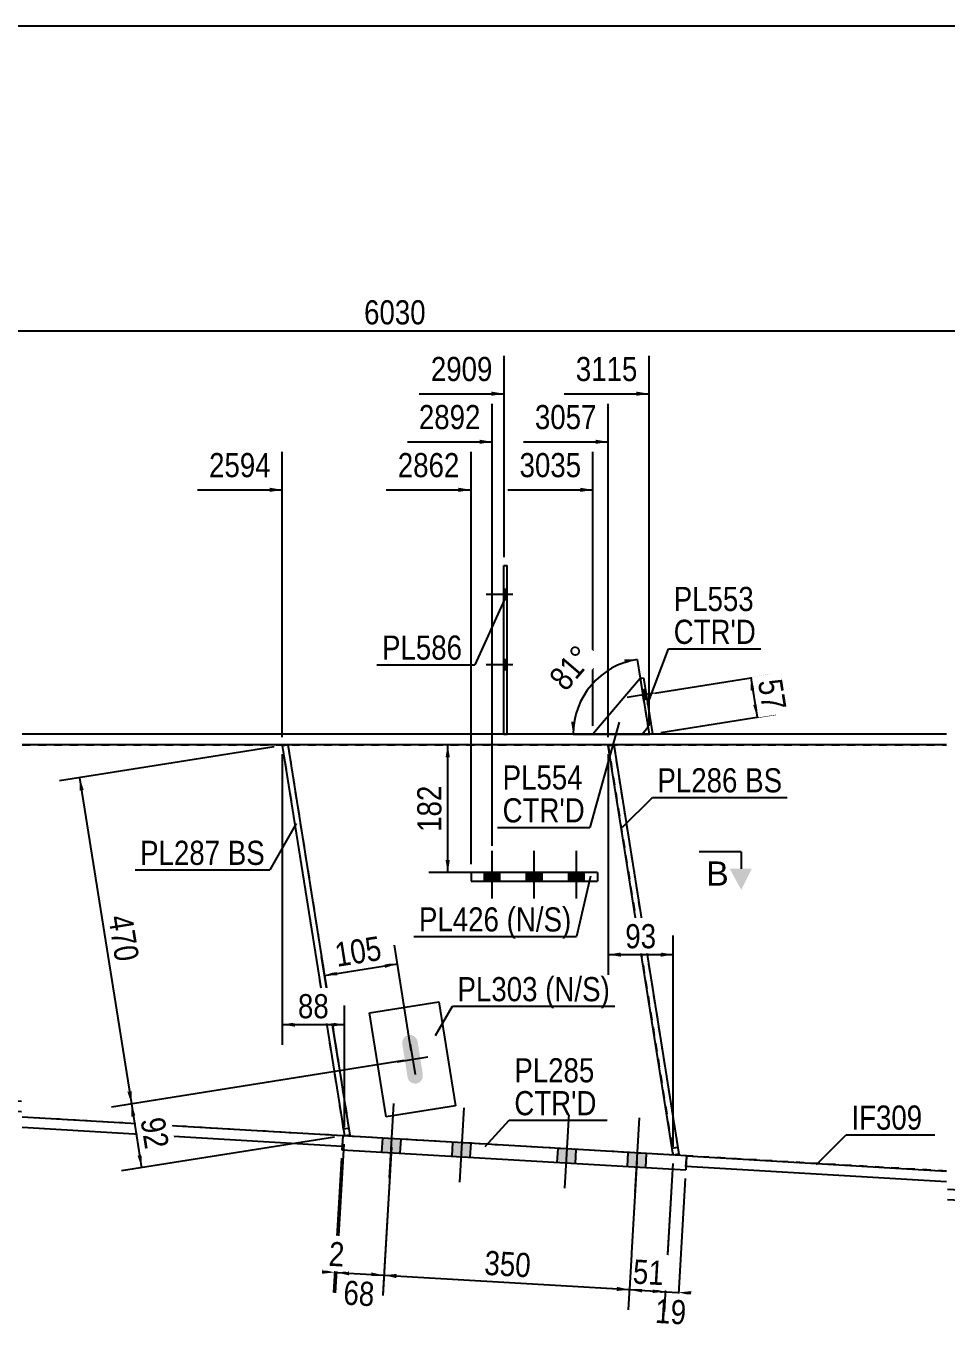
# Model space of a CAD drawing. Header units: millimetres. Extents: x -278 to 134, y -136 to 151.
# Drawn here: x -117.1 to -7.9, y -3.4 to 151.2 of the extents above; entities that cross this region are included whole.
import ezdxf

# ---------------------------------------------------------------- set-up
doc = ezdxf.new("R2010")
doc.units = ezdxf.units.MM
doc.linetypes.add('DXK_LINE_DOT1', pattern=[1.8814, 0.9407, -0.9407])
doc.styles.add('Arial', font='ARIAL.TTF', dxfattribs={"height": 0.2})
doc.styles.add('Arial Narrow', font='ARIALN.TTF', dxfattribs={"height": 0.2})

# ---------------------------------------------------------------- blocks, each defined once
blk = doc.blocks.new('Unknown-622305360-1210')
at = {"color": 5, "linetype": 'Continuous'}
blk.add_line((134.03, 151.21), (-275.97, 151.21), dxfattribs=at)
blk = doc.blocks.new('Part-622305360-1939 - 1434')
at = {"color": 2, "linetype": 'Continuous'}
for p, q in [((-49.32, 50.81), (-64.32, 50.81)), ((-64.32, 50.81), (-64.32, 49.81)), ((-64.32, 49.81), (-49.32, 49.81)), ((-49.32, 50.81), (-49.32, 49.81))]:
    blk.add_line(p, q, dxfattribs=at)
blk = doc.blocks.new('Part-622305360-1552 - 1434')
at = {"color": 2, "linetype": 'Continuous'}
for p, q in [((-86.05, 65.98), (-86.71, 65.87)), ((-86.71, 65.87), (-79.35, 19.59)), ((-86.05, 65.98), (-78.69, 19.69)), ((-79.35, 19.59), (-78.69, 19.69))]:
    blk.add_line(p, q, dxfattribs=at)
at = {"color": 7, "linetype": 'DXK_LINE_DOT1'}
blk.add_line((-79.48, 20.41), (-78.82, 20.52), dxfattribs=at)
blk = doc.blocks.new('Part-622305360-1569 - 1434')
at = {"color": 7, "linetype": 'DXK_LINE_DOT1'}
for p, q in [((-117.54, 65.98), (-7.94, 65.98)), ((-7.94, 15.42), (-117.54, 21.82))]:
    blk.add_line(p, q, dxfattribs=at)
blk = doc.blocks.new('Part-622305360-1591 - 1434')
at = {"color": 7, "linetype": 'DXK_LINE_DOT1'}
blk.add_line((-38.85, 15.97), (-38.77, 17.22), dxfattribs=at)
at = {"color": 2, "linetype": 'Continuous'}
for p, q in [((-38.77, 17.22), (-7.94, 15.42)), ((-7.94, 14.16), (-38.85, 15.97)), ((-7.84, 13.27), (55.78, 9.56)), ((55.78, 8.3), (-7.84, 12.02)), ((55.88, 6.23), (102.87, 3.48)), ((102.8, 2.23), (55.88, 4.97)), ((102.87, 3.48), (102.8, 2.23))]:
    blk.add_line(p, q, dxfattribs=at)
blk = doc.blocks.new('Part-622305360-1613 - 1434')
at = {"color": 2, "linetype": 'Continuous'}
for p, q in [((-249.33, 32.63), (-249.41, 31.38)), ((-181.7, 28.68), (-249.33, 32.63)), ((-181.7, 27.43), (-249.41, 31.38)), ((-117.64, 23.68), (-181.6, 27.42)), ((-117.64, 22.43), (-181.6, 26.16)), ((-79.54, 19.6), (-117.54, 21.82)), ((-79.61, 18.35), (-117.54, 20.57)), ((-79.54, 19.6), (-79.61, 18.35))]:
    blk.add_line(p, q, dxfattribs=at)
blk = doc.blocks.new('Part-622305360-1635 - 1434')
at = {"color": 2, "linetype": 'Continuous'}
for p, q in [((-79.54, 19.6), (-79.64, 17.94)), ((-38.77, 17.22), (-79.54, 19.6)), ((-79.64, 17.94), (-38.87, 15.55)), ((-38.77, 17.22), (-38.87, 15.55))]:
    blk.add_line(p, q, dxfattribs=at)
blk = doc.blocks.new('Part-622305360-1657 - 1434')
at = {"color": 2, "linetype": 'Continuous'}
for p, q in [((-7.94, 67.23), (-117.54, 67.23)), ((-7.94, 65.98), (-117.54, 65.98))]:
    blk.add_line(p, q, dxfattribs=at)
blk = doc.blocks.new('Part-622305360-1679 - 1434')
at = {"color": 2, "linetype": 'Continuous'}
for p, q in [((-48.06, 65.87), (-47.4, 65.98)), ((-40.34, 17.31), (-48.06, 65.87)), ((-47.4, 65.98), (-39.68, 17.41)), ((-39.68, 17.41), (-40.34, 17.31))]:
    blk.add_line(p, q, dxfattribs=at)
at = {"color": 7, "linetype": 'DXK_LINE_DOT1'}
blk.add_line((-40.47, 18.13), (-39.81, 18.24), dxfattribs=at)
blk = doc.blocks.new('Part-622305360-1701 - 1434')
at = {"color": 7, "linetype": 'DXK_LINE_DOT1'}
for p, q in [((-86.71, 65.87), (-86.05, 65.98)), ((-86.71, 65.87), (-79.35, 19.59)), ((-86.05, 65.98), (-78.69, 19.69)), ((-78.69, 19.69), (-79.35, 19.59))]:
    blk.add_line(p, q, dxfattribs=at)
blk = doc.blocks.new('Part-622305360-1872 - 1434')
at = {"color": 7, "linetype": 'DXK_LINE_DOT1'}
for p, q in [((-48.06, 65.87), (-47.4, 65.98)), ((-48.06, 65.87), (-40.34, 17.31)), ((-47.4, 65.98), (-39.68, 17.41)), ((-39.68, 17.41), (-40.34, 17.31))]:
    blk.add_line(p, q, dxfattribs=at)
blk = doc.blocks.new('Bolt-622305360-1922 - 1434')
at = {"linetype": 'Continuous'}
for points in [[(-62.73, 49.81), (-60.9, 49.81), (-60.9, 50.81), (-62.73, 50.81)], [(-57.73, 49.81), (-55.9, 49.81), (-55.9, 50.81), (-57.73, 50.81)], [(-52.73, 49.81), (-50.9, 49.81), (-50.9, 50.81), (-52.73, 50.81)]]:
    blk.add_hatch(color=3, dxfattribs=at).paths.add_polyline_path(points)
at = {"color": 3, "linetype": 'Continuous'}
for p, q in [((-61.82, 47.73), (-61.82, 53.4)), ((-56.82, 47.73), (-56.82, 53.4)), ((-51.82, 47.73), (-51.82, 53.4)), ((-62.73, 49.81), (-62.73, 50.81)), ((-60.9, 49.81), (-60.9, 50.81)), ((-57.73, 49.81), (-57.73, 50.81)), ((-55.9, 49.81), (-55.9, 50.81)), ((-52.73, 49.81), (-52.73, 50.81)), ((-50.9, 49.81), (-50.9, 50.81))]:
    blk.add_line(p, q, dxfattribs=at)
blk = doc.blocks.new('Bolt-622305360-1923 - 1434')
at = {"linetype": 'Continuous'}
blk.add_hatch(color=3, dxfattribs=at).paths.add_polyline_path([(-71.49, 25.96), (-71.16, 25.81), (-70.8, 25.79), (-70.47, 25.92), (-70.21, 26.16), (-70.06, 26.48), (-70.04, 26.84), (-70.67, 30.79), (-70.79, 31.13), (-71.04, 31.39), (-71.36, 31.54), (-71.72, 31.55), (-72.06, 31.43), (-72.32, 31.19), (-72.47, 30.86), (-72.48, 30.5), (-71.85, 26.55), (-71.73, 26.22)])
at = {"color": 3, "linetype": 'Continuous'}
for p, q in [((-71.55, 30.48), (-70.97, 26.86)), ((-73.07, 28.38), (-69.45, 28.96))]:
    blk.add_line(p, q, dxfattribs=at)
blk = doc.blocks.new('Bolt-622305360-18879 - 1434')
at = {"linetype": 'Continuous'}
for points in [[(-60.03, 83.21), (-60.03, 84.38), (-60.45, 84.38), (-60.45, 83.21)], [(-60.03, 83.21), (-60.03, 84.38), (-60.45, 84.38), (-60.45, 83.21)], [(-60.03, 74.88), (-60.03, 76.04), (-60.45, 76.04), (-60.45, 74.88)], [(-60.03, 74.88), (-60.03, 76.04), (-60.45, 76.04), (-60.45, 74.88)]]:
    blk.add_hatch(color=3, dxfattribs=at).paths.add_polyline_path(points)
at = {"color": 3, "linetype": 'Continuous'}
for p, q in [((-59.36, 83.79), (-62.53, 83.79)), ((-59.36, 83.79), (-62.53, 83.79)), ((-60.03, 84.38), (-60.45, 84.38)), ((-60.03, 84.38), (-60.45, 84.38)), ((-60.03, 83.21), (-60.45, 83.21)), ((-60.03, 83.21), (-60.45, 83.21)), ((-60.03, 76.04), (-60.45, 76.04)), ((-60.03, 76.04), (-60.45, 76.04)), ((-59.36, 75.46), (-62.53, 75.46)), ((-59.36, 75.46), (-62.53, 75.46)), ((-60.03, 74.88), (-60.45, 74.88)), ((-60.03, 74.88), (-60.45, 74.88))]:
    blk.add_line(p, q, dxfattribs=at)
blk = doc.blocks.new('Bolt-622305360-1928 - 1434')
at = {"linetype": 'Continuous'}
for points in [[(-72.63, 19.2), (-74.8, 19.32), (-74.89, 17.66), (-72.73, 17.53)], [(-72.63, 19.2), (-74.8, 19.32), (-74.89, 17.66), (-72.73, 17.53)], [(-64.31, 18.71), (-66.48, 18.84), (-66.57, 17.17), (-64.41, 17.05)], [(-64.31, 18.71), (-66.48, 18.84), (-66.57, 17.17), (-64.41, 17.05)], [(-51.84, 17.98), (-54, 18.11), (-54.1, 16.44), (-51.93, 16.32)], [(-51.84, 17.98), (-54, 18.11), (-54.1, 16.44), (-51.93, 16.32)], [(-43.52, 17.49), (-45.68, 17.62), (-45.78, 15.96), (-43.61, 15.83)], [(-43.52, 17.49), (-45.68, 17.62), (-45.78, 15.96), (-43.61, 15.83)]]:
    blk.add_hatch(color=3, dxfattribs=at).paths.add_polyline_path(points)
at = {"color": 3, "linetype": 'Continuous'}
for p, q in [((-73.99, 14.61), (-73.47, 23.42)), ((-73.99, 14.61), (-73.47, 23.42)), ((-65.67, 14.12), (-65.15, 22.93)), ((-65.67, 14.12), (-65.15, 22.93)), ((-53.19, 13.39), (-52.67, 22.2)), ((-53.19, 13.39), (-52.67, 22.2)), ((-44.87, 12.91), (-44.35, 21.72)), ((-44.87, 12.91), (-44.35, 21.72)), ((-74.89, 17.66), (-74.8, 19.32)), ((-74.89, 17.66), (-74.8, 19.32)), ((-72.73, 17.53), (-72.63, 19.2)), ((-72.73, 17.53), (-72.63, 19.2)), ((-66.57, 17.17), (-66.48, 18.84)), ((-66.57, 17.17), (-66.48, 18.84)), ((-64.41, 17.05), (-64.31, 18.71)), ((-64.41, 17.05), (-64.31, 18.71)), ((-54.1, 16.44), (-54, 18.11)), ((-54.1, 16.44), (-54, 18.11)), ((-51.93, 16.32), (-51.84, 17.98)), ((-51.93, 16.32), (-51.84, 17.98)), ((-45.78, 15.96), (-45.68, 17.62)), ((-45.78, 15.96), (-45.68, 17.62)), ((-43.61, 15.83), (-43.52, 17.49)), ((-43.61, 15.83), (-43.52, 17.49))]:
    blk.add_line(p, q, dxfattribs=at)
blk = doc.blocks.new('Part-622305360-16728 - 1434')
at = {"color": 2, "linetype": 'Continuous'}
for p, q in [((-44.27, 73.84), (-43.86, 73.91)), ((-44.27, 73.84), (-43.22, 67.23)), ((-43.86, 73.91), (-42.8, 67.28)), ((-42.8, 67.28), (-43.13, 67.23))]:
    blk.add_line(p, q, dxfattribs=at)
at = {"color": 7, "linetype": 'DXK_LINE_DOT1'}
for p, q in [((-43.22, 67.23), (-43.21, 67.22)), ((-43.21, 67.22), (-43.13, 67.23))]:
    blk.add_line(p, q, dxfattribs=at)
blk = doc.blocks.new('Part-622305360-16460 - 1434')
at = {"color": 2, "linetype": 'Continuous'}
for p, q in [((-76.36, 34.19), (-68.13, 35.5)), ((-74.39, 21.85), (-76.36, 34.19)), ((-68.13, 35.5), (-66.16, 23.15)), ((-66.16, 23.15), (-74.39, 21.85))]:
    blk.add_line(p, q, dxfattribs=at)
blk = doc.blocks.new('Part-622305360-16729 - 1434')
at = {"color": 2, "linetype": 'Continuous'}
for p, q in [((-44.27, 73.84), (-49.88, 67.23)), ((-44.05, 67.23), (-43.35, 68.05))]:
    blk.add_line(p, q, dxfattribs=at)
at = {"color": 7, "linetype": 'DXK_LINE_DOT1'}
for p, q in [((-44.27, 73.84), (-43.35, 68.05)), ((-49.88, 67.23), (-44.05, 67.23))]:
    blk.add_line(p, q, dxfattribs=at)
blk = doc.blocks.new('Bolt-622305360-16730 - 1434')
at = {"linetype": 'Continuous'}
blk.add_hatch(color=3, dxfattribs=at).paths.add_polyline_path([(-44.05, 72.46), (-43.86, 71.31), (-43.45, 71.38), (-43.64, 72.53)])
blk.add_hatch(color=3, dxfattribs=at).paths.add_polyline_path([(-44.05, 72.46), (-43.86, 71.31), (-43.45, 71.38), (-43.64, 72.53)])
at = {"color": 3, "linetype": 'Continuous'}
for p, q in [((-42.68, 72.09), (-45.81, 71.59)), ((-42.68, 72.09), (-45.81, 71.59)), ((-43.64, 72.53), (-44.05, 72.46)), ((-43.64, 72.53), (-44.05, 72.46)), ((-43.45, 71.38), (-43.86, 71.31)), ((-43.45, 71.38), (-43.86, 71.31))]:
    blk.add_line(p, q, dxfattribs=at)
blk = doc.blocks.new('Part-622305360-18876 - 1434')
at = {"color": 2, "linetype": 'Continuous'}
for p, q in [((-60.45, 67.23), (-60.45, 87.23)), ((-60.45, 87.23), (-60.03, 87.23)), ((-60.03, 67.23), (-60.03, 87.23))]:
    blk.add_line(p, q, dxfattribs=at)
at = {"color": 7, "linetype": 'DXK_LINE_DOT1'}
blk.add_line((-60.45, 67.23), (-60.03, 67.23), dxfattribs=at)
blk = doc.blocks.new('StraightDimension-622305360-20096 - 1434')
at = {"linetype": 'Continuous'}
blk.add_hatch(color=7, dxfattribs=at).paths.add_polyline_path([(-88.21, 96.46), (-86.71, 96.21), (-88.21, 95.96)])
at = {"color": 7, "linetype": 'Continuous'}
for p, q in [((-86.71, 66.87), (-86.71, 100.71)), ((-96.77, 96.21), (-86.71, 96.21))]:
    blk.add_line(p, q, dxfattribs=at)
at = {"color": 0}
blk.add_wipeout([(-87.48, 97.11), (-87.48, 101.31), (-95.99, 101.31), (-95.99, 97.11)], dxfattribs=at)
at = {"color": 3, "style": 'Arial Narrow'}
blk.add_text('2594', height=2.863, dxfattribs=at).set_placement((-95.39, 97.71))
blk = doc.blocks.new('StraightDimension-622305360-10693 - 1434')
at = {"color": 7, "linetype": 'Continuous'}
blk.add_line((-251.25, 115.08), (104.54, 115.08), dxfattribs=at)
at = {"color": 0}
blk.add_wipeout([(-69.1, 115.23), (-69.1, 119.43), (-77.61, 119.43), (-77.61, 115.23)], dxfattribs=at)
at = {"color": 3, "style": 'Arial Narrow'}
blk.add_text('6030', height=2.863, dxfattribs=at).set_placement((-77.01, 115.83))
blk = doc.blocks.new('StraightDimension-622305360-13144 - 1434')
at = {"linetype": 'Continuous'}
for points in [[(-80.18, 38.62), (-81.7, 38.63), (-80.26, 39.11)], [(-74.58, 40.01), (-73.06, 40), (-74.51, 39.52)]]:
    blk.add_hatch(color=7, dxfattribs=at).paths.add_polyline_path(points)
at = {"color": 7, "linetype": 'Continuous'}
for p, q in [((-71.42, 29.66), (-73.42, 42.22)), ((-80.05, 28.29), (-82.05, 40.85)), ((-81.7, 38.63), (-73.06, 40))]:
    blk.add_line(p, q, dxfattribs=at)
at = {"color": 0}
blk.add_wipeout([(-74.1, 39.99), (-74.76, 44.14), (-81.36, 43.09), (-80.71, 38.94)], dxfattribs=at)
at = {"color": 3, "style": 'Arial Narrow'}
blk.add_text('105', height=2.863, rotation=9.0355, dxfattribs=at).set_placement((-80.21, 39.63))
blk = doc.blocks.new('StraightDimension-622305360-13221 - 1434')
at = {"linetype": 'Continuous'}
for points in [[(-85.21, 32.54), (-86.71, 32.79), (-85.21, 33.04)], [(-80.85, 33.04), (-79.35, 32.79), (-80.85, 32.54)]]:
    blk.add_hatch(color=7, dxfattribs=at).paths.add_polyline_path(points)
at = {"color": 7, "linetype": 'Continuous'}
for p, q in [((-86.71, 64.87), (-86.71, 30.39)), ((-79.35, 20.59), (-79.35, 35.04)), ((-86.71, 32.79), (-79.35, 32.79))]:
    blk.add_line(p, q, dxfattribs=at)
at = {"color": 0}
blk.add_wipeout([(-80.6, 32.94), (-80.6, 37.14), (-85.45, 37.14), (-85.45, 32.94)], dxfattribs=at)
at = {"color": 3, "style": 'Arial Narrow'}
blk.add_text('88', height=2.863, dxfattribs=at).set_placement((-84.85, 33.54))
blk = doc.blocks.new('StraightDimension-622305360-13259 - 1434')
at = {"linetype": 'Continuous'}
for points in [[(-46.56, 40.84), (-48.06, 41.09), (-46.56, 41.34)], [(-41.84, 41.34), (-40.34, 41.09), (-41.84, 40.84)]]:
    blk.add_hatch(color=7, dxfattribs=at).paths.add_polyline_path(points)
at = {"color": 7, "linetype": 'Continuous'}
for p, q in [((-48.06, 64.87), (-48.06, 38.69)), ((-40.34, 18.31), (-40.34, 43.34)), ((-48.06, 41.09), (-40.34, 41.09))]:
    blk.add_line(p, q, dxfattribs=at)
at = {"color": 0}
blk.add_wipeout([(-41.77, 41.24), (-41.77, 45.44), (-46.63, 45.44), (-46.63, 41.24)], dxfattribs=at)
at = {"color": 3, "style": 'Arial Narrow'}
blk.add_text('93', height=2.863, dxfattribs=at).set_placement((-46.03, 41.84))
blk = doc.blocks.new('StraightDimension-622305360-13324 - 1434')
at = {"linetype": 'Continuous'}
for points in [[(-67.34, 64.48), (-67.09, 65.98), (-66.84, 64.48)], [(-66.84, 52.31), (-67.09, 50.81), (-67.34, 52.31)]]:
    blk.add_hatch(color=7, dxfattribs=at).paths.add_polyline_path(points)
at = {"color": 7, "linetype": 'Continuous'}
for p, q in [((-54.25, 65.98), (-69.34, 65.98)), ((-67.09, 50.81), (-67.09, 65.98)), ((-55.21, 50.81), (-69.34, 50.81))]:
    blk.add_line(p, q, dxfattribs=at)
at = {"color": 0}
blk.add_wipeout([(-67.24, 61.74), (-71.44, 61.74), (-71.44, 55.05), (-67.24, 55.05)], dxfattribs=at)
at = {"color": 3, "style": 'Arial Narrow'}
blk.add_text('182', height=2.863, rotation=90.0002, dxfattribs=at).set_placement((-67.84, 55.65))
blk = doc.blocks.new('StraightDimension-622305360-15528 - 1434')
at = {"linetype": 'Continuous'}
for points in [[(-42.77, 1.44), (-41.28, 1.11), (-42.8, 0.95)], [(-38.24, 0.68), (-39.72, 1.02), (-38.21, 1.18)]]:
    blk.add_hatch(color=7, dxfattribs=at).paths.add_polyline_path(points)
at = {"color": 7, "linetype": 'Continuous'}
for p, q in [((-40.39, 16.31), (-41.41, -1.14)), ((-38.93, 14.55), (-39.85, -1.23)), ((-41.28, 1.11), (-39.72, 1.02))]:
    blk.add_line(p, q, dxfattribs=at)
at = {"color": 0}
blk.add_wipeout([(-38.33, -3.42), (-38.09, 0.77), (-42.93, 1.05), (-43.18, -3.14)], dxfattribs=at)
at = {"color": 3, "style": 'Arial Narrow'}
blk.add_text('19', height=2.863, rotation=-3.3461, dxfattribs=at).set_placement((-42.55, -2.58))
blk = doc.blocks.new('StraightDimension-622305360-15529 - 1434')
at = {"linetype": 'Continuous'}
for points in [[(-44.06, 1.02), (-45.54, 1.36), (-44.03, 1.52)], [(-42.77, 1.44), (-41.28, 1.11), (-42.8, 0.95)]]:
    blk.add_hatch(color=7, dxfattribs=at).paths.add_polyline_path(points)
at = {"color": 7, "linetype": 'Continuous'}
for p, q in [((-44.66, 16.56), (-45.68, -1.04)), ((-40.39, 16.31), (-41.42, -1.29)), ((-45.54, 1.36), (-41.28, 1.11))]:
    blk.add_line(p, q, dxfattribs=at)
at = {"color": 0}
blk.add_wipeout([(-40.98, 1.24), (-40.74, 5.43), (-45.58, 5.72), (-45.83, 1.52)], dxfattribs=at)
at = {"color": 3, "style": 'Arial Narrow'}
blk.add_text('51', height=2.863, rotation=-3.3461, dxfattribs=at).set_placement((-45.19, 2.09))
blk = doc.blocks.new('StraightDimension-622305360-15530 - 1434')
at = {"linetype": 'Continuous'}
for points in [[(-73.18, 2.72), (-74.66, 3.06), (-73.15, 3.22)], [(-47.03, 1.69), (-45.54, 1.36), (-47.06, 1.19)]]:
    blk.add_hatch(color=7, dxfattribs=at).paths.add_polyline_path(points)
at = {"color": 7, "linetype": 'Continuous'}
for p, q in [((-73.77, 18.26), (-74.8, 0.66)), ((-44.66, 16.56), (-45.68, -1.04)), ((-74.66, 3.06), (-45.54, 1.36))]:
    blk.add_line(p, q, dxfattribs=at)
at = {"color": 0}
blk.add_wipeout([(-56.76, 2.16), (-56.51, 6.35), (-63.19, 6.74), (-63.43, 2.55)], dxfattribs=at)
at = {"color": 3, "style": 'Arial Narrow'}
blk.add_text('350', height=2.863, rotation=-3.3461, dxfattribs=at).set_placement((-62.8, 3.12))
blk = doc.blocks.new('StraightDimension-622305360-15531 - 1434')
at = {"linetype": 'Continuous'}
for points in [[(-78.81, 3.05), (-80.29, 3.39), (-78.78, 3.55)], [(-76.14, 3.39), (-74.66, 3.06), (-76.17, 2.9)]]:
    blk.add_hatch(color=7, dxfattribs=at).paths.add_polyline_path(points)
at = {"color": 7, "linetype": 'Continuous'}
for p, q in [((-79.4, 18.59), (-80.42, 1.14)), ((-73.77, 18.26), (-74.79, 0.81)), ((-80.29, 3.39), (-74.66, 3.06))]:
    blk.add_line(p, q, dxfattribs=at)
at = {"color": 0}
blk.add_wipeout([(-75.31, -1.26), (-75.06, 2.93), (-79.91, 3.21), (-80.15, -0.98)], dxfattribs=at)
at = {"color": 3, "style": 'Arial Narrow'}
blk.add_text('68', height=2.863, rotation=-3.3461, dxfattribs=at).set_placement((-79.52, -0.41))
blk = doc.blocks.new('StraightDimension-622305360-15532 - 1434')
at = {"linetype": 'Continuous'}
for points in [[(-81.97, 3.73), (-80.48, 3.4), (-82, 3.24)], [(-78.81, 3.05), (-80.29, 3.39), (-78.78, 3.55)]]:
    blk.add_hatch(color=7, dxfattribs=at).paths.add_polyline_path(points)
at = {"color": 7, "linetype": 'Continuous'}
for p, q in [((-79.4, 18.59), (-80.43, 0.99)), ((-79.69, 16.94), (-80.62, 1)), ((-80.48, 3.4), (-80.29, 3.39))]:
    blk.add_line(p, q, dxfattribs=at)
at = {"color": 0}
blk.add_wipeout([(-78.87, 3.45), (-78.62, 7.65), (-81.65, 7.82), (-81.89, 3.63)], dxfattribs=at)
at = {"color": 3, "style": 'Arial Narrow'}
blk.add_text('2', height=2.86, rotation=-3.3461, dxfattribs=at).set_placement((-81.26, 4.19))
blk = doc.blocks.new('StraightDimension-622305360-18322 - 1434')
at = {"linetype": 'Continuous'}
for points in [[(-104.6, 21.86), (-104.59, 23.38), (-104.11, 21.93)], [(-103.37, 17.33), (-103.39, 15.81), (-103.87, 17.25)]]:
    blk.add_hatch(color=7, dxfattribs=at).paths.add_polyline_path(points)
at = {"color": 7, "linetype": 'Continuous'}
for p, q in [((-72.25, 28.52), (-106.96, 23)), ((-104.59, 23.38), (-103.39, 15.81)), ((-80.53, 19.44), (-105.76, 15.43))]:
    blk.add_line(p, q, dxfattribs=at)
at = {"color": 0}
blk.add_wipeout([(-103.46, 17.22), (-99.31, 17.88), (-100.07, 22.67), (-104.22, 22.01)], dxfattribs=at)
at = {"color": 3, "style": 'Arial Narrow'}
blk.add_text('92', height=2.863, rotation=-80.9704, dxfattribs=at).set_placement((-103.53, 21.52))
blk = doc.blocks.new('StraightDimension-622305360-18323 - 1434')
at = {"linetype": 'Continuous'}
for points in [[(-110.75, 60.54), (-110.74, 62.06), (-110.25, 60.61)], [(-104.58, 24.9), (-104.59, 23.38), (-105.07, 24.82)]]:
    blk.add_hatch(color=7, dxfattribs=at).paths.add_polyline_path(points)
at = {"color": 7, "linetype": 'Continuous'}
for p, q in [((-87.69, 65.72), (-113.11, 61.68)), ((-110.74, 62.06), (-104.59, 23.38)), ((-72.25, 28.52), (-106.96, 23))]:
    blk.add_line(p, q, dxfattribs=at)
at = {"color": 0}
blk.add_wipeout([(-106.99, 39.44), (-102.84, 40.1), (-103.89, 46.7), (-108.04, 46.04)], dxfattribs=at)
at = {"color": 3, "style": 'Arial Narrow'}
blk.add_text('470', height=2.863, rotation=-80.9704, dxfattribs=at).set_placement((-107.35, 45.54))
blk = doc.blocks.new('StraightDimension-622305360-19986 - 1434')
at = {"linetype": 'Continuous'}
for points in [[(-31.15, 72.4), (-31.14, 73.92), (-30.65, 72.48)], [(-30.38, 70.78), (-30.39, 69.25), (-30.87, 70.7)]]:
    blk.add_hatch(color=7, dxfattribs=at).paths.add_polyline_path(points)
at = {"color": 7, "linetype": 'Continuous'}
for p, q in [((-42.56, 72.11), (-28.91, 74.28)), ((-31.14, 73.92), (-30.39, 69.25)), ((-41.81, 67.44), (-28.17, 69.61))]:
    blk.add_line(p, q, dxfattribs=at)
at = {"color": 0}
blk.add_wipeout([(-30.23, 69.22), (-26.09, 69.87), (-26.85, 74.67), (-31, 74.01)], dxfattribs=at)
at = {"color": 3, "style": 'Arial Narrow'}
blk.add_text('57', height=2.863, rotation=-80.9647, dxfattribs=at).set_placement((-30.31, 73.51))
blk = doc.blocks.new('StraightDimension-622305360-20090 - 1434')
at = {"linetype": 'Continuous'}
blk.add_hatch(color=7, dxfattribs=at).paths.add_polyline_path([(-44.71, 107.86), (-43.21, 107.61), (-44.71, 107.36)])
at = {"color": 7, "linetype": 'Continuous'}
for p, q in [((-43.21, 68.22), (-43.21, 112.11)), ((-53.28, 107.61), (-43.21, 107.61))]:
    blk.add_line(p, q, dxfattribs=at)
at = {"color": 0}
blk.add_wipeout([(-43.99, 108.51), (-43.99, 112.71), (-52.5, 112.71), (-52.5, 108.51)], dxfattribs=at)
at = {"color": 3, "style": 'Arial Narrow'}
blk.add_text('3115', height=2.863, dxfattribs=at).set_placement((-51.9, 109.11))
blk = doc.blocks.new('StraightDimension-622305360-20091 - 1434')
at = {"linetype": 'Continuous'}
blk.add_hatch(color=7, dxfattribs=at).paths.add_polyline_path([(-49.56, 102.16), (-48.06, 101.91), (-49.56, 101.66)])
at = {"color": 7, "linetype": 'Continuous'}
for p, q in [((-48.06, 66.87), (-48.06, 106.41)), ((-58.12, 101.91), (-48.06, 101.91))]:
    blk.add_line(p, q, dxfattribs=at)
at = {"color": 0}
blk.add_wipeout([(-48.83, 102.81), (-48.83, 107.01), (-57.35, 107.01), (-57.35, 102.81)], dxfattribs=at)
at = {"color": 3, "style": 'Arial Narrow'}
blk.add_text('3057', height=2.863, dxfattribs=at).set_placement((-56.75, 103.41))
blk = doc.blocks.new('StraightDimension-622305360-20092 - 1434')
at = {"linetype": 'Continuous'}
blk.add_hatch(color=7, dxfattribs=at).paths.add_polyline_path([(-51.38, 96.46), (-49.88, 96.21), (-51.38, 95.96)])
at = {"color": 7, "linetype": 'Continuous'}
for p, q in [((-49.88, 68.23), (-49.88, 100.71)), ((-59.95, 96.21), (-49.88, 96.21))]:
    blk.add_line(p, q, dxfattribs=at)
at = {"color": 0}
blk.add_wipeout([(-50.66, 97.11), (-50.66, 101.31), (-59.17, 101.31), (-59.17, 97.11)], dxfattribs=at)
at = {"color": 3, "style": 'Arial Narrow'}
blk.add_text('3035', height=2.863, dxfattribs=at).set_placement((-58.57, 97.71))
blk = doc.blocks.new('StraightDimension-622305360-20093 - 1434')
at = {"linetype": 'Continuous'}
blk.add_hatch(color=7, dxfattribs=at).paths.add_polyline_path([(-61.91, 107.86), (-60.41, 107.61), (-61.91, 107.36)])
at = {"color": 7, "linetype": 'Continuous'}
for p, q in [((-60.41, 88.23), (-60.41, 112.11)), ((-70.47, 107.61), (-60.41, 107.61))]:
    blk.add_line(p, q, dxfattribs=at)
at = {"color": 0}
blk.add_wipeout([(-61.18, 108.51), (-61.18, 112.71), (-69.69, 112.71), (-69.69, 108.51)], dxfattribs=at)
at = {"color": 3, "style": 'Arial Narrow'}
blk.add_text('2909', height=2.863, dxfattribs=at).set_placement((-69.09, 109.11))
blk = doc.blocks.new('StraightDimension-622305360-20094 - 1434')
at = {"linetype": 'Continuous'}
blk.add_hatch(color=7, dxfattribs=at).paths.add_polyline_path([(-63.32, 102.16), (-61.82, 101.91), (-63.32, 101.66)])
at = {"color": 7, "linetype": 'Continuous'}
for p, q in [((-61.82, 53.98), (-61.82, 106.41)), ((-71.88, 101.91), (-61.82, 101.91))]:
    blk.add_line(p, q, dxfattribs=at)
at = {"color": 0}
blk.add_wipeout([(-62.59, 102.81), (-62.59, 107.01), (-71.11, 107.01), (-71.11, 102.81)], dxfattribs=at)
at = {"color": 3, "style": 'Arial Narrow'}
blk.add_text('2892', height=2.863, dxfattribs=at).set_placement((-70.51, 103.41))
blk = doc.blocks.new('StraightDimension-622305360-20095 - 1434')
at = {"linetype": 'Continuous'}
blk.add_hatch(color=7, dxfattribs=at).paths.add_polyline_path([(-65.82, 96.46), (-64.32, 96.21), (-65.82, 95.96)])
at = {"color": 7, "linetype": 'Continuous'}
for p, q in [((-64.32, 51.81), (-64.32, 100.71)), ((-74.38, 96.21), (-64.32, 96.21))]:
    blk.add_line(p, q, dxfattribs=at)
at = {"color": 0}
blk.add_wipeout([(-65.09, 97.11), (-65.09, 101.31), (-73.61, 101.31), (-73.61, 97.11)], dxfattribs=at)
at = {"color": 3, "style": 'Arial Narrow'}
blk.add_text('2862', height=2.863, dxfattribs=at).set_placement((-73.01, 97.71))
blk = doc.blocks.new('AngleDimension-622305360-20249 - 1434')
at = {"linetype": 'Continuous'}
for points in [[(-46.15, 76.12), (-44.63, 76.1), (-46.07, 75.62)], [(-51.96, 68.72), (-52.21, 67.22), (-52.46, 68.72)]]:
    blk.add_hatch(color=7, dxfattribs=at).paths.add_polyline_path(points)
at = {"color": 7, "linetype": 'Continuous'}
for p, q in [((-44.63, 76.1), (-43.21, 67.22)), ((-44.21, 67.22), (-52.21, 67.22)), ((-52.21, 67.22), (-43.21, 67.22))]:
    blk.add_line(p, q, dxfattribs=at)
blk.add_arc((-43.21, 67.22), 9, 99.0354, 180, dxfattribs=at)
at = {"color": 0}
blk.add_wipeout([(-48.83, 76.25), (-52.02, 78.98), (-56.22, 74.07), (-53.02, 71.34)], dxfattribs=at)
at = {"color": 3, "style": 'Arial Narrow'}
blk.add_text('81°', height=2.863, rotation=49.515, dxfattribs=at).set_placement((-53.09, 72.19))
blk = doc.blocks.new('MarkSet-622305360-16202 - 1434')
at = {"color": 0}
for points in [[(-32.71, 60.33), (-32.71, 63.33), (-42.22, 63.33), (-42.22, 60.33)], [(-27.43, 60.33), (-27.43, 63.33), (-31.81, 63.33), (-31.81, 60.33)]]:
    blk.add_wipeout(points, dxfattribs=at)
for points in [[(-32.71, 60.33), (-32.71, 63.33), (-42.22, 63.33), (-42.22, 60.33)], [(-27.43, 60.33), (-27.43, 63.33), (-31.81, 63.33), (-31.81, 60.33)]]:
    blk.add_wipeout(points, dxfattribs=at)
at = {"color": 7, "linetype": 'Continuous'}
for p, q in [((-46.35, 56.19), (-42.82, 59.73)), ((-42.82, 59.73), (-26.83, 59.73))]:
    blk.add_line(p, q, dxfattribs=at)
at = {"color": 3, "style": 'Arial Narrow'}
for s, p in [('PL286', (-42.22, 60.33)), ('BS', (-31.81, 60.33))]:
    blk.add_text(s, height=2.863, dxfattribs=at).set_placement(p)
blk = doc.blocks.new('MarkSet-622305360-16191 - 1434')
at = {"color": 0}
for points in [[(-94.07, 51.73), (-94.07, 54.73), (-103.57, 54.73), (-103.57, 51.73)], [(-88.79, 51.73), (-88.79, 54.73), (-93.17, 54.73), (-93.17, 51.73)]]:
    blk.add_wipeout(points, dxfattribs=at)
for points in [[(-94.07, 51.73), (-94.07, 54.73), (-103.57, 54.73), (-103.57, 51.73)], [(-88.79, 51.73), (-88.79, 54.73), (-93.17, 54.73), (-93.17, 51.73)]]:
    blk.add_wipeout(points, dxfattribs=at)
at = {"color": 7, "linetype": 'Continuous'}
for p in [(-85.07, 56.65), (-104.17, 51.13)]:
    blk.add_line(p, (-88.19, 51.13), dxfattribs=at)
at = {"color": 3, "style": 'Arial Narrow'}
for s, p in [('PL287', (-103.57, 51.73)), ('BS', (-93.17, 51.73))]:
    blk.add_text(s, height=2.863, dxfattribs=at).set_placement(p)
blk = doc.blocks.new('Mark-622305360-16748 - 1434')
at = {"color": 0}
for points in [[(-51.08, 60.67), (-51.08, 63.67), (-60.58, 63.67), (-60.58, 60.67)], [(-50.83, 56.77), (-50.83, 59.77), (-60.58, 59.77), (-60.58, 56.77)]]:
    blk.add_wipeout(points, dxfattribs=at)
for points in [[(-51.08, 60.67), (-51.08, 63.67), (-60.58, 63.67), (-60.58, 60.67)], [(-50.83, 56.77), (-50.83, 59.77), (-60.58, 59.77), (-60.58, 56.77)]]:
    blk.add_wipeout(points, dxfattribs=at)
at = {"color": 7, "linetype": 'Continuous'}
for p in [(-46.77, 68.67), (-61.18, 56.17)]:
    blk.add_line(p, (-50.23, 56.17), dxfattribs=at)
at = {"color": 3, "style": 'Arial Narrow'}
blk.add_text('PL554', height=2.863, dxfattribs=at).set_placement((-60.58, 60.67))
at = {"color": 1, "style": 'Arial Narrow'}
blk.add_text("CTR'D", height=2.863, dxfattribs=at).set_placement((-60.58, 56.77))
blk = doc.blocks.new('Mark-622305360-16470 - 1434')
at = {"color": 0}
for points in [[(-56.43, 35.56), (-56.43, 38.56), (-65.93, 38.56), (-65.93, 35.56)], [(-47.86, 35.56), (-47.86, 38.56), (-55.53, 38.56), (-55.53, 35.56)]]:
    blk.add_wipeout(points, dxfattribs=at)
for points in [[(-56.43, 35.56), (-56.43, 38.56), (-65.93, 38.56), (-65.93, 35.56)], [(-47.86, 35.56), (-47.86, 38.56), (-55.53, 38.56), (-55.53, 35.56)]]:
    blk.add_wipeout(points, dxfattribs=at)
at = {"color": 7, "linetype": 'Continuous'}
for p, q in [((-68.54, 31.48), (-66.53, 34.96)), ((-66.53, 34.96), (-47.26, 34.96))]:
    blk.add_line(p, q, dxfattribs=at)
at = {"color": 3, "style": 'Arial Narrow'}
for s, p in [('PL303', (-65.93, 35.56)), ('(N/', (-55.53, 35.56)), ('S)', (-51.15, 35.56))]:
    blk.add_text(s, height=2.863, dxfattribs=at).set_placement(p)
blk = doc.blocks.new('SectionMark-622305360-2310 - 1434')
at = {"color": 7, "linetype": 'Continuous'}
for p, q in [((-272.43, 53.27), (-267.43, 53.27)), ((-272.43, 53.27), (-272.43, 51.27)), ((-32.28, 53.27), (-37.28, 53.27)), ((-32.28, 53.27), (-32.28, 51.27))]:
    blk.add_line(p, q, dxfattribs=at)
at = {"color": 0, "linetype": 'Continuous'}
for points in [[(-268.26, 49.27), (-268.26, 52.27), (-270.93, 52.27), (-270.93, 49.27)], [(-33.78, 49.27), (-33.78, 52.27), (-36.44, 52.27), (-36.44, 49.27)]]:
    blk.add_wipeout(points, dxfattribs=at)
at = {"linetype": 'Continuous'}
for points in [[(-271.18, 51.27), (-272.43, 48.77), (-273.8, 51.27)], [(-31.03, 51.27), (-32.28, 48.77), (-33.65, 51.27)]]:
    blk.add_hatch(color=7, dxfattribs=at).paths.add_polyline_path(points)
at = {"color": 136, "linetype": 'Continuous', "style": 'Arial'}
for p in [(-270.93, 49.27), (-36.44, 49.27)]:
    blk.add_text('B', height=2.87, dxfattribs=at).set_placement(p)
blk = doc.blocks.new('Mark-622305360-16233 - 1434')
at = {"color": 0}
blk.add_wipeout([(-10.82, 20.33), (-10.82, 23.33), (-19.22, 23.33), (-19.22, 20.33)], dxfattribs=at)
blk.add_wipeout([(-10.82, 20.33), (-10.82, 23.33), (-19.22, 23.33), (-19.22, 20.33)], dxfattribs=at)
at = {"color": 7, "linetype": 'Continuous'}
for p, q in [((-23.36, 16.2), (-19.82, 19.73)), ((-19.82, 19.73), (-9.32, 19.73))]:
    blk.add_line(p, q, dxfattribs=at)
at = {"color": 3, "style": 'Arial Narrow'}
blk.add_text('IF309', height=2.863, dxfattribs=at).set_placement((-19.22, 20.33))
blk = doc.blocks.new('Mark-622305360-16239 - 1434')
at = {"color": 0}
for points in [[(-49.69, 25.94), (-49.69, 28.94), (-59.19, 28.94), (-59.19, 25.94)], [(-49.44, 22.04), (-49.44, 25.04), (-59.19, 25.04), (-59.19, 22.04)]]:
    blk.add_wipeout(points, dxfattribs=at)
for points in [[(-49.69, 25.94), (-49.69, 28.94), (-59.19, 28.94), (-59.19, 25.94)], [(-49.44, 22.04), (-49.44, 25.04), (-59.19, 25.04), (-59.19, 22.04)]]:
    blk.add_wipeout(points, dxfattribs=at)
at = {"color": 7, "linetype": 'Continuous'}
for p, q in [((-62.64, 18.35), (-59.79, 21.44)), ((-59.79, 21.44), (-48.19, 21.44))]:
    blk.add_line(p, q, dxfattribs=at)
at = {"color": 3, "style": 'Arial Narrow'}
blk.add_text('PL285', height=2.863, dxfattribs=at).set_placement((-59.19, 25.94))
at = {"color": 1, "style": 'Arial Narrow'}
blk.add_text("CTR'D", height=2.863, dxfattribs=at).set_placement((-59.19, 22.04))
blk = doc.blocks.new('Mark-622305360-16263 - 1434')
at = {"color": 0}
for points in [[(-61, 43.83), (-61, 46.83), (-70.5, 46.83), (-70.5, 43.83)], [(-52.43, 43.83), (-52.43, 46.83), (-60.1, 46.83), (-60.1, 43.83)]]:
    blk.add_wipeout(points, dxfattribs=at)
for points in [[(-61, 43.83), (-61, 46.83), (-70.5, 46.83), (-70.5, 43.83)], [(-52.43, 43.83), (-52.43, 46.83), (-60.1, 46.83), (-60.1, 43.83)]]:
    blk.add_wipeout(points, dxfattribs=at)
at = {"color": 7, "linetype": 'Continuous'}
for p in [(-50.14, 50.38), (-71.1, 43.23)]:
    blk.add_line(p, (-51.83, 43.23), dxfattribs=at)
at = {"color": 3, "style": 'Arial Narrow'}
for s, p in [('PL426', (-70.5, 43.83)), ('(N/', (-60.1, 43.83)), ('S)', (-55.72, 43.83))]:
    blk.add_text(s, height=2.863, dxfattribs=at).set_placement(p)
blk = doc.blocks.new('Mark-622305360-16745 - 1434')
at = {"color": 0}
for points in [[(-30.79, 81.84), (-30.79, 84.84), (-40.29, 84.84), (-40.29, 81.84)], [(-30.54, 77.94), (-30.54, 80.94), (-40.29, 80.94), (-40.29, 77.94)]]:
    blk.add_wipeout(points, dxfattribs=at)
for points in [[(-30.79, 81.84), (-30.79, 84.84), (-40.29, 84.84), (-40.29, 81.84)], [(-30.54, 77.94), (-30.54, 80.94), (-40.29, 80.94), (-40.29, 77.94)]]:
    blk.add_wipeout(points, dxfattribs=at)
at = {"color": 7, "linetype": 'Continuous'}
for p, q in [((-43.41, 70.77), (-40.89, 77.34)), ((-40.89, 77.34), (-29.94, 77.34))]:
    blk.add_line(p, q, dxfattribs=at)
at = {"color": 3, "style": 'Arial Narrow'}
blk.add_text('PL553', height=2.863, dxfattribs=at).set_placement((-40.29, 81.84))
at = {"color": 1, "style": 'Arial Narrow'}
blk.add_text("CTR'D", height=2.863, dxfattribs=at).set_placement((-40.29, 77.94))
blk = doc.blocks.new('Mark-622305360-20293 - 1434')
at = {"color": 7, "linetype": 'Continuous'}
blk.add_line((-60.34, 83.21), (-63.88, 75.47), dxfattribs=at)
at = {"color": 0}
blk.add_wipeout([(-65.38, 76.07), (-65.38, 79.07), (-74.88, 79.07), (-74.88, 76.07)], dxfattribs=at)
blk.add_wipeout([(-65.38, 76.07), (-65.38, 79.07), (-74.88, 79.07), (-74.88, 76.07)], dxfattribs=at)
at = {"color": 7, "linetype": 'Continuous'}
blk.add_line((-75.48, 75.47), (-63.88, 75.47), dxfattribs=at)
at = {"color": 3, "style": 'Arial Narrow'}
blk.add_text('PL586', height=2.863, dxfattribs=at).set_placement((-74.88, 76.07))

msp = doc.modelspace()

# ---------------------------------------------------------------- block references
for name in ['Unknown-622305360-1210', 'Part-622305360-18876 - 1434', 'Bolt-622305360-18879 - 1434', 'Part-622305360-16729 - 1434', 'Part-622305360-16728 - 1434', 'Bolt-622305360-16730 - 1434', 'Part-622305360-1657 - 1434', 'Part-622305360-1569 - 1434', 'Part-622305360-1552 - 1434', 'Part-622305360-1701 - 1434', 'Part-622305360-1679 - 1434', 'Part-622305360-1872 - 1434', 'Bolt-622305360-1922 - 1434', 'Part-622305360-1939 - 1434', 'Part-622305360-16460 - 1434', 'Part-622305360-1613 - 1434', 'Bolt-622305360-1923 - 1434', 'Bolt-622305360-1928 - 1434', 'Part-622305360-1635 - 1434', 'Part-622305360-1591 - 1434']:
    msp.add_blockref(name, (0, 0))

# ---------------------------------------------------------------- next in the draw order: block references
for name in ['StraightDimension-622305360-20096 - 1434', 'StraightDimension-622305360-13324 - 1434', 'StraightDimension-622305360-13259 - 1434', 'StraightDimension-622305360-13144 - 1434', 'Mark-622305360-16233 - 1434', 'StraightDimension-622305360-15528 - 1434']:
    msp.add_blockref(name, (0, 0))

# ---------------------------------------------------------------- next in the draw order: block references
for name in ['StraightDimension-622305360-10693 - 1434', 'StraightDimension-622305360-13221 - 1434', 'MarkSet-622305360-16202 - 1434', 'Mark-622305360-16470 - 1434', 'StraightDimension-622305360-15529 - 1434']:
    msp.add_blockref(name, (0, 0))

# ---------------------------------------------------------------- next in the draw order: block references
for name in ['StraightDimension-622305360-19986 - 1434', 'StraightDimension-622305360-15530 - 1434']:
    msp.add_blockref(name, (0, 0))

# ---------------------------------------------------------------- next in the draw order: block references
for name in ['StraightDimension-622305360-20090 - 1434', 'Mark-622305360-16239 - 1434', 'StraightDimension-622305360-15531 - 1434']:
    msp.add_blockref(name, (0, 0))

# ---------------------------------------------------------------- next in the draw order: block references
for name in ['StraightDimension-622305360-20091 - 1434', 'StraightDimension-622305360-15532 - 1434']:
    msp.add_blockref(name, (0, 0))

# ---------------------------------------------------------------- next in the draw order: block references
for name in ['StraightDimension-622305360-20092 - 1434', 'StraightDimension-622305360-18322 - 1434']:
    msp.add_blockref(name, (0, 0))

# ---------------------------------------------------------------- next in the draw order: block references
for name in ['StraightDimension-622305360-20093 - 1434', 'AngleDimension-622305360-20249 - 1434', 'StraightDimension-622305360-18323 - 1434']:
    msp.add_blockref(name, (0, 0))

# ---------------------------------------------------------------- next in the draw order: block references
for name in ['StraightDimension-622305360-20094 - 1434', 'Mark-622305360-16745 - 1434', 'MarkSet-622305360-16191 - 1434']:
    msp.add_blockref(name, (0, 0))

# ---------------------------------------------------------------- next in the draw order: block references
for name in ['StraightDimension-622305360-20095 - 1434', 'Mark-622305360-16748 - 1434']:
    msp.add_blockref(name, (0, 0))

# ---------------------------------------------------------------- next in the draw order: block references
for name in ['Mark-622305360-20293 - 1434', 'SectionMark-622305360-2310 - 1434']:
    msp.add_blockref(name, (0, 0))

# ---------------------------------------------------------------- next in the draw order: block references
msp.add_blockref('Mark-622305360-16263 - 1434', (0, 0))

doc.saveas('drawing.dxf')
